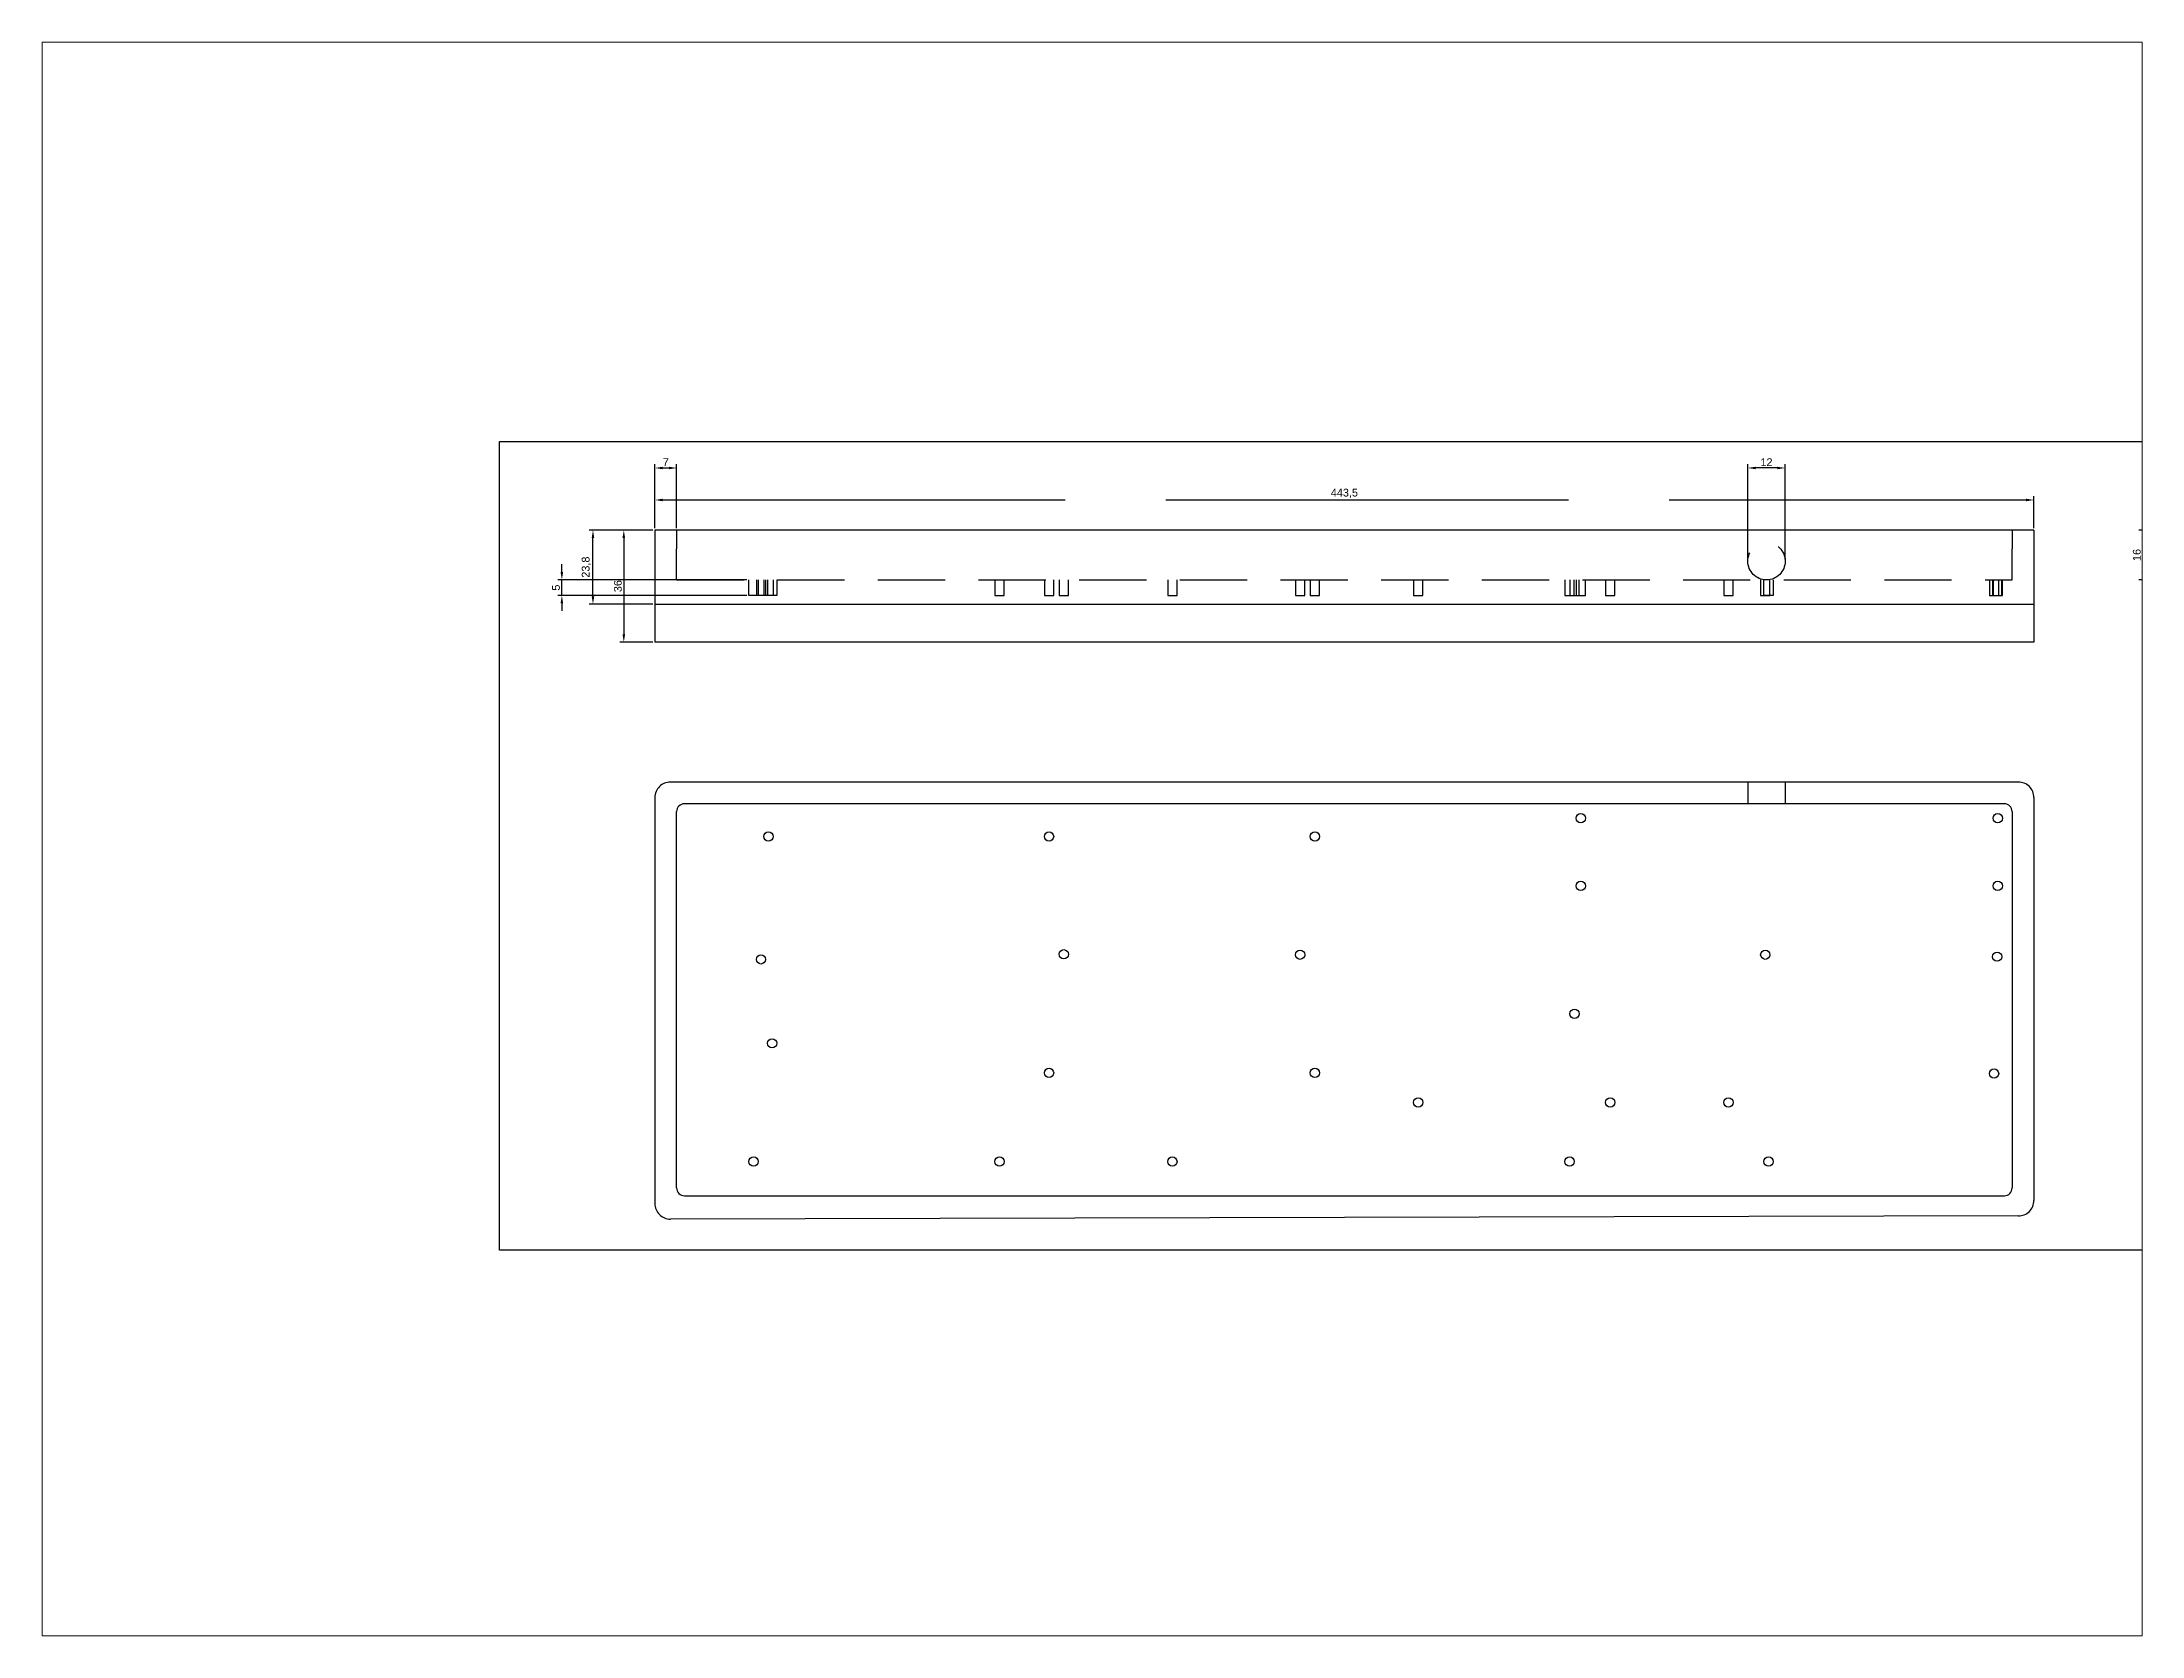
# Paper-space layout 'Presentación1' of a CAD drawing. Header units: millimetres. Extents: x 26 to 231, y 20 to 176.
# The model-space entities are those that its viewports show. They can reach past a viewport. Long polylines and large blocks are cut down to what shows.
import ezdxf

# ---------------------------------------------------------------- set-up
doc = ezdxf.new("R2010")
doc.units = ezdxf.units.MM
doc.linetypes.add('ACAD_ISO02W100', pattern=[15, 12, -3])
doc.linetypes.add('JIS_02_2.0', pattern=[3, 2, -1])
for name, color, linetype in [('LAYER1', 7, 'Continuous'), ('Oculto', 7, 'ACAD_ISO02W100'), ('Over', 2, 'Continuous')]:
    doc.layers.add(name, color=color, linetype=linetype)
doc.styles.get("Standard").update_dxf_attribs({"font": 'arial.ttf'})
doc.dimstyles.new('ISO-25', dxfattribs={"dimtxt": 2.5, "dimasz": 2.5, "dimexe": 1.25, "dimexo": 0.625, "dimtad": 1, "dimtxsty": 'Standard', "dimcen": 2.5, "dimadec": 0, "dimazin": 0, "dimtfac": 1, "dimtmove": 0, "dimatfit": 3, "dimfxl": 1, "dimarcsym": 0})

# ---------------------------------------------------------------- blocks, each defined once
blk = doc.blocks.new('*D6')
at = {"layer": 'Defpoints', "color": 0, "transparency": 16777216}
for p in [(443.5, 231.19), (0, 221.51), (443.5, 221.51)]:
    blk.add_point(p, dxfattribs=at)
at = {"layer": 'Oculto', "color": 0, "lineweight": -2, "transparency": 16777216}
for p, q in [((0, 222.14), (0, 232.44)), ((2.5, 231.19), (441, 231.19)), ((443.5, 222.14), (443.5, 232.44))]:
    blk.add_line(p, q, dxfattribs=at)
at = {"layer": 'Oculto', "color": 0, "transparency": 16777216}
for points in [[(2.5, 231.61), (2.5, 230.78), (0, 231.19)], [(441, 231.61), (441, 230.78), (443.5, 231.19)]]:
    blk.add_solid(points, dxfattribs=at)
at = {"layer": 'Oculto', "color": 0, "transparency": 16777216, "insert": (221.75, 233.32), "char_height": 2.5, "attachment_point": 5}
blk.add_mtext('443,5', dxfattribs=at)
blk = doc.blocks.new('*D8')
at = {"layer": 'Defpoints', "color": 0, "transparency": 16777216}
for p in [(7, 241.48), (0, 221.51), (7, 221.51)]:
    blk.add_point(p, dxfattribs=at)
at = {"layer": 'Oculto', "color": 0, "lineweight": -2, "transparency": 16777216}
for p, q in [((0, 222.14), (0, 242.73)), ((2.5, 241.48), (4.5, 241.48)), ((7, 222.14), (7, 242.73))]:
    blk.add_line(p, q, dxfattribs=at)
at = {"layer": 'Oculto', "color": 0, "transparency": 16777216}
for points in [[(2.5, 241.89), (2.5, 241.06), (0, 241.48)], [(4.5, 241.89), (4.5, 241.06), (7, 241.48)]]:
    blk.add_solid(points, dxfattribs=at)
at = {"layer": 'Oculto', "color": 0, "transparency": 16777216, "insert": (3.5, 243.35), "char_height": 2.5, "attachment_point": 5}
blk.add_mtext('7', dxfattribs=at)
blk = doc.blocks.new('*D9')
at = {"layer": 'Defpoints', "color": 0, "transparency": 16777216}
for p in [(-19.92, 221.51), (0, 221.51), (0, 197.72)]:
    blk.add_point(p, dxfattribs=at)
at = {"layer": 'Oculto', "color": 0, "lineweight": -2, "transparency": 16777216}
for p, q in [((-0.63, 221.51), (-21.17, 221.51)), ((-19.92, 200.22), (-19.92, 219.01)), ((-0.63, 197.72), (-21.17, 197.72))]:
    blk.add_line(p, q, dxfattribs=at)
at = {"layer": 'Oculto', "color": 0, "transparency": 16777216}
for points in [[(-20.33, 219.01), (-19.5, 219.01), (-19.92, 221.51)], [(-20.33, 200.22), (-19.5, 200.22), (-19.92, 197.72)]]:
    blk.add_solid(points, dxfattribs=at)
at = {"layer": 'Oculto', "color": 0, "transparency": 16777216, "insert": (-22.04, 209.61), "char_height": 2.5, "attachment_point": 5, "rotation": 90}
blk.add_mtext('23,8', dxfattribs=at)
blk = doc.blocks.new('*D10')
at = {"layer": 'Defpoints', "color": 0, "transparency": 16777216}
for p in [(351.5, 241.48), (351.5, 211.51), (363.5, 211.51)]:
    blk.add_point(p, dxfattribs=at)
at = {"layer": 'Oculto', "color": 0, "lineweight": -2, "transparency": 16777216}
for p, q in [((351.5, 212.14), (351.5, 242.73)), ((361, 241.48), (354, 241.48)), ((363.5, 212.14), (363.5, 242.73))]:
    blk.add_line(p, q, dxfattribs=at)
at = {"layer": 'Oculto', "color": 0, "transparency": 16777216}
for points in [[(354, 241.89), (354, 241.06), (351.5, 241.48)], [(361, 241.89), (361, 241.06), (363.5, 241.48)]]:
    blk.add_solid(points, dxfattribs=at)
at = {"layer": 'Oculto', "color": 0, "transparency": 16777216, "insert": (357.5, 243.36), "char_height": 2.5, "attachment_point": 5}
blk.add_mtext('12', dxfattribs=at)
blk = doc.blocks.new('*D11')
at = {"layer": 'Defpoints', "color": 0, "transparency": 16777216}
for p in [(-29.92, 205.51), (30.25, 205.51), (30.25, 200.51)]:
    blk.add_point(p, dxfattribs=at)
at = {"layer": 'Oculto', "color": 0, "lineweight": -2, "transparency": 16777216}
for p, q in [((-29.92, 208.01), (-29.92, 210.51)), ((29.62, 205.51), (-31.17, 205.51)), ((-29.92, 200.51), (-29.92, 205.51)), ((29.62, 200.51), (-31.17, 200.51)), ((-29.92, 198.01), (-29.92, 195.51))]:
    blk.add_line(p, q, dxfattribs=at)
at = {"layer": 'Oculto', "color": 0, "transparency": 16777216}
for points in [[(-30.33, 208.01), (-29.5, 208.01), (-29.92, 205.51)], [(-30.33, 198.01), (-29.5, 198.01), (-29.92, 200.51)]]:
    blk.add_solid(points, dxfattribs=at)
at = {"layer": 'Oculto', "color": 0, "transparency": 16777216, "insert": (-31.81, 203.01), "char_height": 2.5, "attachment_point": 5, "rotation": 90}
blk.add_mtext('5', dxfattribs=at)
blk = doc.blocks.new('*D13')
at = {"layer": 'Defpoints', "color": 0, "transparency": 16777216}
for p in [(478.52, 221.51), (488.5, 221.51), (488.5, 205.51)]:
    blk.add_point(p, dxfattribs=at)
at = {"layer": 'Oculto', "color": 0, "lineweight": -2, "transparency": 16777216}
for p, q in [((487.88, 221.51), (477.27, 221.51)), ((478.52, 208.01), (478.52, 219.01)), ((487.88, 205.51), (477.27, 205.51))]:
    blk.add_line(p, q, dxfattribs=at)
at = {"layer": 'Oculto', "color": 0, "transparency": 16777216}
for points in [[(478.1, 219.01), (478.93, 219.01), (478.52, 221.51)], [(478.1, 208.01), (478.93, 208.01), (478.52, 205.51)]]:
    blk.add_solid(points, dxfattribs=at)
at = {"layer": 'Oculto', "color": 0, "transparency": 16777216, "insert": (476.61, 213.51), "char_height": 2.5, "attachment_point": 5, "rotation": 90}
blk.add_mtext('16', dxfattribs=at)
blk = doc.blocks.new('*D17')
at = {"layer": 'Defpoints', "color": 0, "linetype": 'ByBlock', "transparency": 16777216}
for p in [(0, 221.51), (-10, 185.51), (0, 185.51)]:
    blk.add_point(p, dxfattribs=at)
at = {"layer": 'Oculto', "color": 0, "linetype": 'ByBlock', "lineweight": -2, "transparency": 16777216}
for p, q in [((-0.63, 221.51), (-11.25, 221.51)), ((-10, 219.01), (-10, 188.01)), ((-0.63, 185.51), (-11.25, 185.51))]:
    blk.add_line(p, q, dxfattribs=at)
at = {"layer": 'Oculto', "color": 0, "linetype": 'ByBlock', "transparency": 16777216}
for points in [[(-10.42, 219.01), (-9.58, 219.01), (-10, 221.51)], [(-10.42, 188.01), (-9.58, 188.01), (-10, 185.51)]]:
    blk.add_solid(points, dxfattribs=at)
at = {"layer": 'Oculto', "color": 0, "linetype": 'ByBlock', "transparency": 16777216, "insert": (-11.9, 203.51), "char_height": 2.5, "attachment_point": 5, "rotation": 90}
blk.add_mtext('36', dxfattribs=at)

msp = doc.modelspace()

# ---------------------------------------------------------------- linework, layer by layer
at = {"color": 7}
for p, q in [((7, 221.512), (0, 221.512)), ((436.5, 221.512), (7, 221.512)), ((443.5, 221.512), (436.5, 221.512)), ((0, 197.716), (443.5, 197.716)), ((0, 135.512), (0, 5.012)), ((438.5, 140.512), (5, 140.512)), ((443.5, 135.512), (443.5, 6.012)), ((7, 10.012), (7, 131.012)), ((434, 133.512), (9.5, 133.512)), ((436.5, 131.012), (436.5, 10.012)), ((9.5, 7.512), (434, 7.512)), ((438.5, 1.012), (5, 0.012))]:
    msp.add_line(p, q, dxfattribs=at)
at = {"color": 7, "linetype": 'JIS_02_2.0'}
for p, q in [((7, 221.512), (7, 215.512)), ((436.5, 221.512), (436.5, 215.512)), ((7, 205.512), (7, 215.512)), ((436.5, 205.512), (436.5, 215.512)), ((7, 205.512), (436.5, 205.512)), ((30.25, 200.512), (30.25, 205.512)), ((32.625, 205.512), (32.625, 200.512)), ((33.25, 205.512), (33.25, 200.512)), ((35, 205.512), (35, 200.512)), ((35.625, 205.512), (35.625, 200.512)), ((36.187, 205.512), (36.187, 200.512)), ((38, 205.512), (38, 200.512)), ((39.187, 205.512), (39.187, 200.512)), ((109.325, 205.512), (109.325, 200.512)), ((112.325, 200.512), (112.325, 205.512)), ((125.25, 205.512), (125.25, 200.512)), ((128.25, 200.512), (128.25, 205.512)), ((130, 205.512), (130, 200.512)), ((133, 200.512), (133, 205.512)), ((164.925, 205.512), (164.925, 200.512)), ((167.925, 200.512), (167.925, 205.512)), ((206, 205.512), (206, 200.512)), ((209, 200.512), (209, 205.512)), ((210.75, 205.512), (210.75, 200.512)), ((213.75, 200.512), (213.75, 205.512)), ((244, 205.512), (244, 200.512)), ((247, 200.512), (247, 205.512)), ((292.685, 205.512), (292.685, 200.512)), ((294.25, 205.512), (294.25, 200.512)), ((295.685, 200.512), (295.685, 205.512)), ((296.25, 205.512), (296.25, 200.512)), ((297.25, 200.512), (297.25, 205.512)), ((299.25, 200.512), (299.25, 205.512)), ((305.75, 205.512), (305.75, 200.512)), ((308.75, 200.512), (308.75, 205.512)), ((343.75, 205.512), (343.75, 200.512)), ((346.75, 200.512), (346.75, 205.512)), ((355.625, 205.512), (355.625, 200.512)), ((356.662, 200.512), (356.662, 205.512)), ((358.625, 200.512), (358.625, 205.512)), ((359.662, 205.512), (359.662, 200.512)), ((429.173, 205.512), (429.173, 200.512)), ((430.178, 205.512), (430.178, 200.512)), ((430.379, 205.512), (430.379, 200.512)), ((432.173, 200.512), (432.173, 205.512)), ((433.178, 200.512), (433.178, 205.512)), ((433.379, 200.512), (433.379, 205.512)), ((33.25, 200.512), (30.25, 200.512)), ((35.625, 200.512), (32.625, 200.512)), ((38, 200.512), (35.625, 200.512)), ((39.187, 200.512), (38, 200.512)), ((109.325, 200.512), (112.325, 200.512)), ((125.25, 200.512), (128.25, 200.512)), ((130, 200.512), (133, 200.512)), ((164.925, 200.512), (167.925, 200.512)), ((206, 200.512), (209, 200.512)), ((210.75, 200.512), (213.75, 200.512)), ((244, 200.512), (247, 200.512)), ((292.685, 200.512), (295.685, 200.512)), ((294.25, 200.512), (297.25, 200.512)), ((296.25, 200.512), (299.25, 200.512)), ((305.75, 200.512), (308.75, 200.512)), ((343.75, 200.512), (346.75, 200.512)), ((355.625, 200.512), (358.625, 200.512)), ((359.662, 200.512), (356.662, 200.512)), ((429.173, 200.512), (432.173, 200.512)), ((430.178, 200.512), (433.178, 200.512)), ((430.379, 200.512), (433.379, 200.512))]:
    msp.add_line(p, q, dxfattribs=at)
msp.add_circle((357.5, 211.512), 6, dxfattribs=at)
at = {"color": 7, "linetype": 'Continuous'}
for centre in [(34.125, 83.512), (131.5, 85.135), (207.5, 85.012), (431.678, 84.374), (37.687, 56.512), (126.75, 47.012), (212.25, 47.012), (245.5, 37.512), (31.75, 18.512), (110.825, 18.512), (166.425, 18.512), (294.185, 18.514), (358.162, 18.514)]:
    msp.add_circle(centre, 1.5, dxfattribs=at)
at = {"color": 7}
for centre, radius, start, end in [((5, 135.512), 5, 90, 180.000007), ((438.5, 135.512), 5, 0, 90.000007), ((9.5, 131.012), 2.5, 90, 180), ((434, 131.012), 2.5, 0, 90), ((9.5, 10.012), 2.5, 180, 270), ((434, 10.012), 2.5, 270, 0), ((5, 5.012), 5, 180, 270.000007), ((438.5, 6.012), 5, 270, 0.000007)]:
    msp.add_arc(centre, radius, start, end, dxfattribs=at)
at = {"layer": 'LAYER1', "color": 7, "linetype": 'Continuous'}
msp.add_circle((430.673, 46.779), 1.5, dxfattribs=at)
at = {"layer": 'Oculto', "color": 6, "linetype": 'ByBlock'}
for p, q in [((-50, -10), (-50, 250)), ((-50, 250), (650, 250)), ((650, -10), (-50, -10))]:
    msp.add_line(p, q, dxfattribs=at)
at = {"layer": 'Oculto', "color": 7, "linetype": 'ByBlock'}
for p, q in [((0, 221.512), (0, 185.512)), ((443.5, 221.512), (443.5, 185.512)), ((443.5, 185.512), (0, 185.512))]:
    msp.add_line(p, q, dxfattribs=at)
at = {"layer": 'Oculto', "color": 7, "linetype": 'JIS_02_2.0'}
for p, q in [((351.5, 140.512), (351.5, 133.512)), ((363.5, 140.512), (363.5, 133.512))]:
    msp.add_line(p, q, dxfattribs=at)
at = {"layer": 'Over', "color": 7, "linetype": 'Continuous'}
for centre in [(297.75, 128.89), (431.879, 128.89), (36.5, 123.012), (126.75, 123.012), (212.25, 123.012), (297.75, 107.133), (431.879, 107.133), (357.125, 85.012), (295.75, 66.012), (307.25, 37.512), (345.25, 37.512)]:
    msp.add_circle(centre, 1.5, dxfattribs=at)

# ---------------------------------------------------------------- dimensions: what is measured, and where the dimension line sits
at = {"layer": 'Oculto', "color": 3}
for base, p1, p2, picture, middle in [((7, 241.478), (0, 221.512), (7, 221.512), '*D8', (3.5, 243.353)), ((351.5, 241.478), (363.5, 211.512), (351.5, 211.512), '*D10', (357.5, 243.358)), ((443.5, 231.194), (0, 221.512), (443.5, 221.512), '*D6', (221.75, 233.321))]:
    dim = msp.add_linear_dim(base=base, p1=p1, p2=p2, dimstyle='ISO-25', dxfattribs=at)
    dim.commit()
    dim.dimension.update_dxf_attribs({"geometry": picture, "text_midpoint": middle})
for base, p1, p2, picture, middle in [((-19.916, 221.512), (0, 197.716), (0, 221.512), '*D9', (-22.044, 209.614)), ((478.516, 221.512), (488.5, 205.512), (488.5, 221.512), '*D13', (476.614, 213.512)), ((-29.916, 205.512), (30.25, 200.512), (30.25, 205.512), '*D11', (-31.813, 203.012))]:
    dim = msp.add_linear_dim(base=base, p1=p1, p2=p2, angle=90, dimstyle='ISO-25', dxfattribs=at)
    dim.commit()
    dim.dimension.update_dxf_attribs({"geometry": picture, "text_midpoint": middle})
at = {"layer": 'Oculto', "color": 3, "linetype": 'ByBlock'}
dim = msp.add_linear_dim(base=(-9.999, 185.512), p1=(0, 221.512), p2=(0, 185.512), angle=90, dimstyle='ISO-25', dxfattribs=at)
dim.commit()
dim.dimension.update_dxf_attribs({"geometry": '*D17', "text_midpoint": (-11.902, 203.512)})

psp = doc.layouts.new('Presentación1')

# ---------------------------------------------------------------- viewports
at = {"layer": '0', "view_target_point": (216.75, 64.75)}
psp.add_viewport(center=(128.5, 97.5), size=(205.6, 156), view_center_point=(-76.172, 57.453), view_height=512.44614, dxfattribs=at)

doc.saveas('drawing.dxf')
